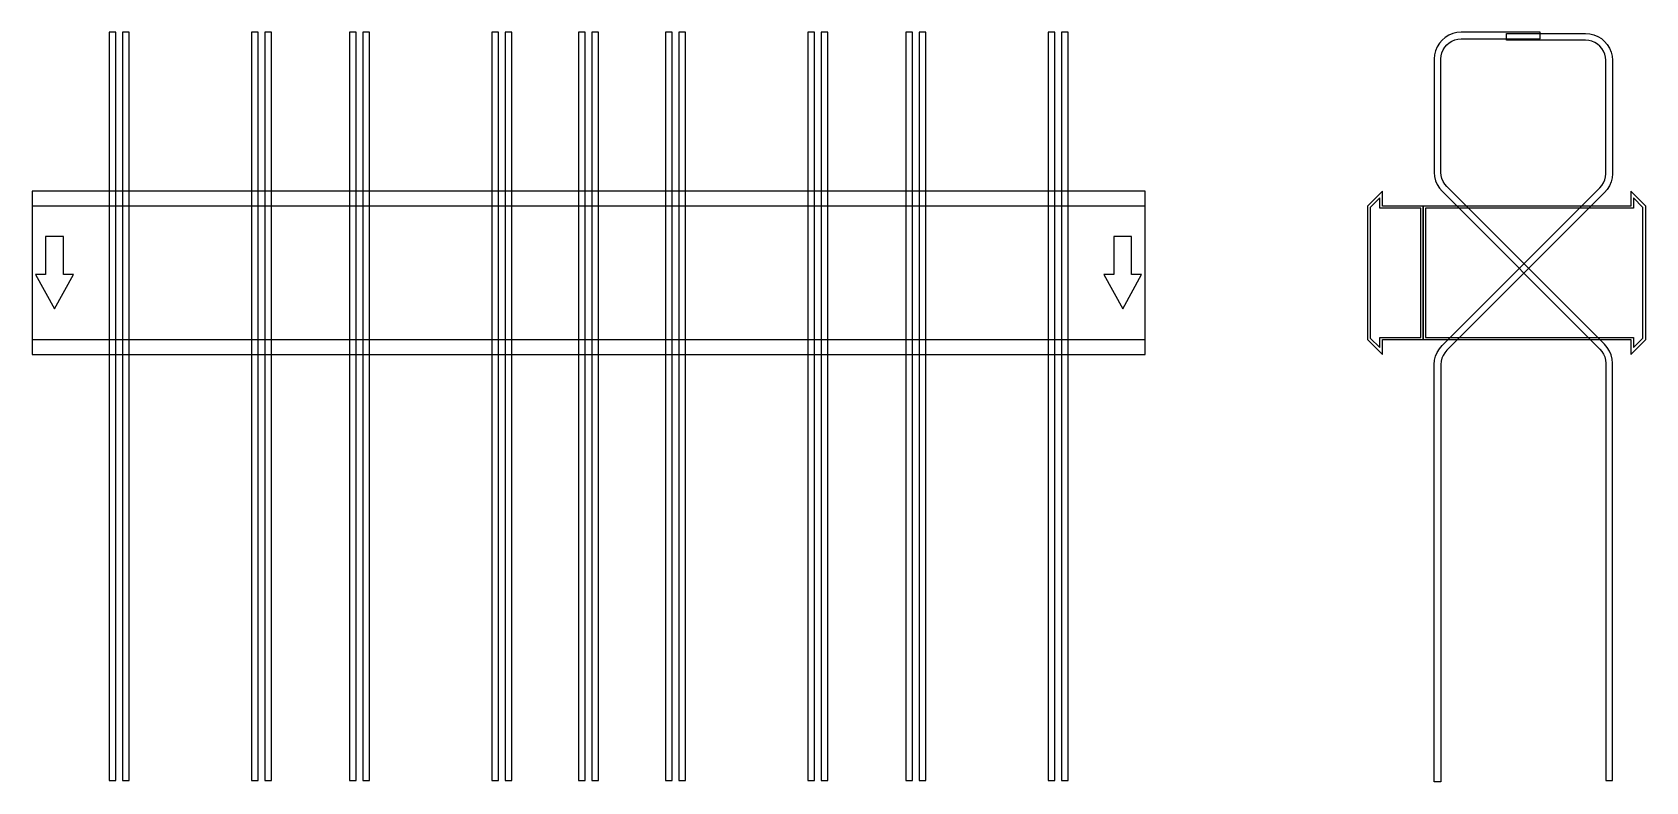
# Model space of a CAD drawing. Extents: x 0 to 1450, y -457 to 216.
import ezdxf

# ---------------------------------------------------------------- set-up
doc = ezdxf.new("R2010")
doc.units = 0
doc.layers.add('Halfen', color=7, linetype='CONTINUOUS')

msp = doc.modelspace()

# ---------------------------------------------------------------- linework, layer by layer
at = {"layer": 'Halfen', "color": 7}
for points in [[(75, -456.177), (75, 216.147), (69, 216.147), (69, -456.177)], [(87, -456.177), (87, 216.147), (81, 216.147), (81, -456.177)], [(203, -456.177), (203, 216.147), (197, 216.147), (197, -456.177)], [(215, -456.177), (215, 216.147), (209, 216.147), (209, -456.177)], [(291, -456.177), (291, 216.147), (285, 216.147), (285, -456.177)], [(303, -456.177), (303, 216.147), (297, 216.147), (297, -456.177)], [(419, -456.177), (419, 216.147), (413, 216.147), (413, -456.177)], [(431, -456.177), (431, 216.147), (425, 216.147), (425, -456.177)], [(497, -456.177), (497, 216.147), (491, 216.147), (491, -456.177)], [(509, -456.177), (509, 216.147), (503, 216.147), (503, -456.177)], [(575, -456.177), (575, 216.147), (569, 216.147), (569, -456.177)], [(587, -456.177), (587, 216.147), (581, 216.147), (581, -456.177)], [(703, -456.177), (703, 216.147), (697, 216.147), (697, -456.177)], [(715, -456.177), (715, 216.147), (709, 216.147), (709, -456.177)], [(791, -456.177), (791, 216.147), (785, 216.147), (785, -456.177)], [(803, -456.177), (803, 216.147), (797, 216.147), (797, -456.177)], [(919, -456.177), (919, 216.147), (913, 216.147), (913, -456.177)], [(931, -456.177), (931, 216.147), (925, 216.147), (925, -456.177)], [(1420, -456.177), (1420, -81.213), (1419.705, -77.459), (1418.825, -73.797), (1417.384, -70.317), (1415.416, -67.106), (1412.971, -64.243), (1271.272, 77.456), (1269.438, 79.604), (1267.962, 82.012), (1266.881, 84.621), (1266.222, 87.368), (1266, 90.184), (1266, 192.147), (1266.222, 194.963), (1266.881, 197.71), (1267.962, 200.319), (1269.438, 202.728), (1271.272, 204.875), (1273.42, 206.71), (1275.828, 208.186), (1278.438, 209.266), (1281.184, 209.926), (1284, 210.147), (1355, 210.147), (1355, 216.147), (1284, 216.147), (1280.246, 215.852), (1276.584, 214.973), (1273.104, 213.532), (1269.893, 211.564), (1267.029, 209.118), (1264.584, 206.254), (1262.616, 203.043), (1261.175, 199.564), (1260.295, 195.902), (1260, 192.147), (1260, 90.184), (1260.295, 86.429), (1261.175, 82.767), (1262.616, 79.288), (1264.584, 76.077), (1267.029, 73.213), (1408.728, -68.485), (1410.562, -70.633), (1412.038, -73.041), (1413.119, -75.651), (1413.778, -78.397), (1414, -81.213), (1414, -456.177)], [(1260, -457.324), (1260, -82.361), (1260.295, -78.606), (1261.175, -74.944), (1262.616, -71.465), (1264.584, -68.254), (1267.029, -65.39), (1408.728, 76.308), (1410.562, 78.456), (1412.038, 80.865), (1413.119, 83.474), (1413.778, 86.221), (1414, 89.036), (1414, 191), (1413.778, 193.816), (1413.119, 196.562), (1412.038, 199.172), (1410.562, 201.58), (1408.728, 203.728), (1406.58, 205.562), (1404.172, 207.038), (1401.562, 208.119), (1398.816, 208.778), (1396, 209), (1325, 209), (1325, 215), (1396, 215), (1399.754, 214.705), (1403.416, 213.825), (1406.896, 212.384), (1410.107, 210.416), (1412.971, 207.971), (1415.416, 205.107), (1417.384, 201.896), (1418.825, 198.416), (1419.705, 194.754), (1420, 191), (1420, 89.036), (1419.705, 85.282), (1418.825, 81.62), (1417.384, 78.141), (1415.416, 74.929), (1412.971, 72.066), (1271.272, -69.633), (1269.438, -71.78), (1267.962, -74.189), (1266.881, -76.798), (1266.222, -79.545), (1266, -82.361), (1266, -457.324)], [(0, -73.5), (1000, -73.5), (1000, 73.5), (0, 73.5)], [(1250, -60), (1250, 60), (1213.5, 60), (1213.5, 73.5), (1200, 60), (1200, -60), (1213.5, -73.5), (1213.5, -60)], [(1450, -60), (1450, 60), (1436.5, 73.5), (1436.5, 60), (1250, 60), (1250, -60), (1436.5, -60), (1436.5, -73.5)], [(0, -60), (1000, -60), (1000, 60), (0, 60)], [(1248, -58), (1248, 58), (1211, 58), (1211, 67.25), (1202.5, 58.75), (1202.5, -58.75), (1211, -67.25), (1211, -58)], [(1447.5, -58.75), (1447.5, 58.75), (1439, 67.25), (1439, 58), (1252, 58), (1252, -58), (1439, -58), (1439, -67.25)], [(20, -32.5), (37, -1.5), (28, -1.5), (28, 32.5), (12, 32.5), (12, -1.5), (3, -1.5)], [(980, -32.5), (997, -1.5), (988, -1.5), (988, 32.5), (972, 32.5), (972, -1.5), (963, -1.5)]]:
    msp.add_lwpolyline(points, close=True, dxfattribs=at)

doc.saveas('drawing.dxf')
